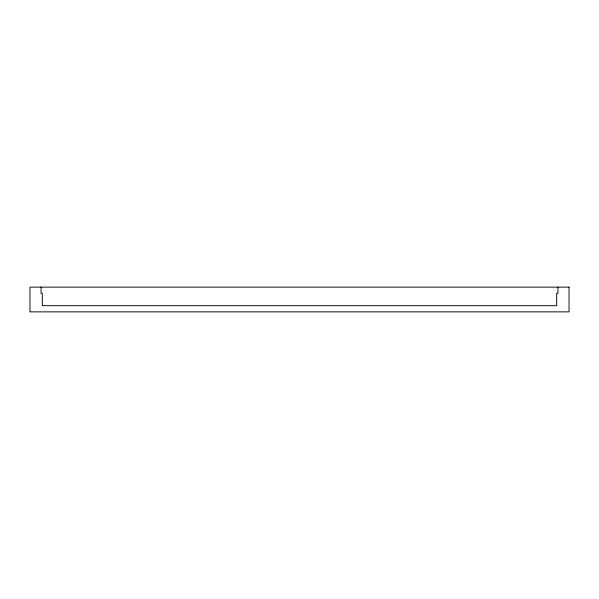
<?xml version="1.0" encoding="UTF-8"?>
<svg xmlns="http://www.w3.org/2000/svg" width="599" height="599" viewBox="0 0 599 599"><rect width="100%" height="100%" fill="white"/><g stroke="black" fill="none" stroke-linecap="round" stroke-linejoin="round"><path stroke-width="0.9" d="M557.924 287.138L557.924 293.315L556.688 293.315L556.688 305.685L42.312 305.685L42.312 293.315L41.076 293.315L41.076 287.138M569.05 287.138L29.95 287.138L29.95 311.862L569.05 311.862L569.05 287.138"/></g></svg>
